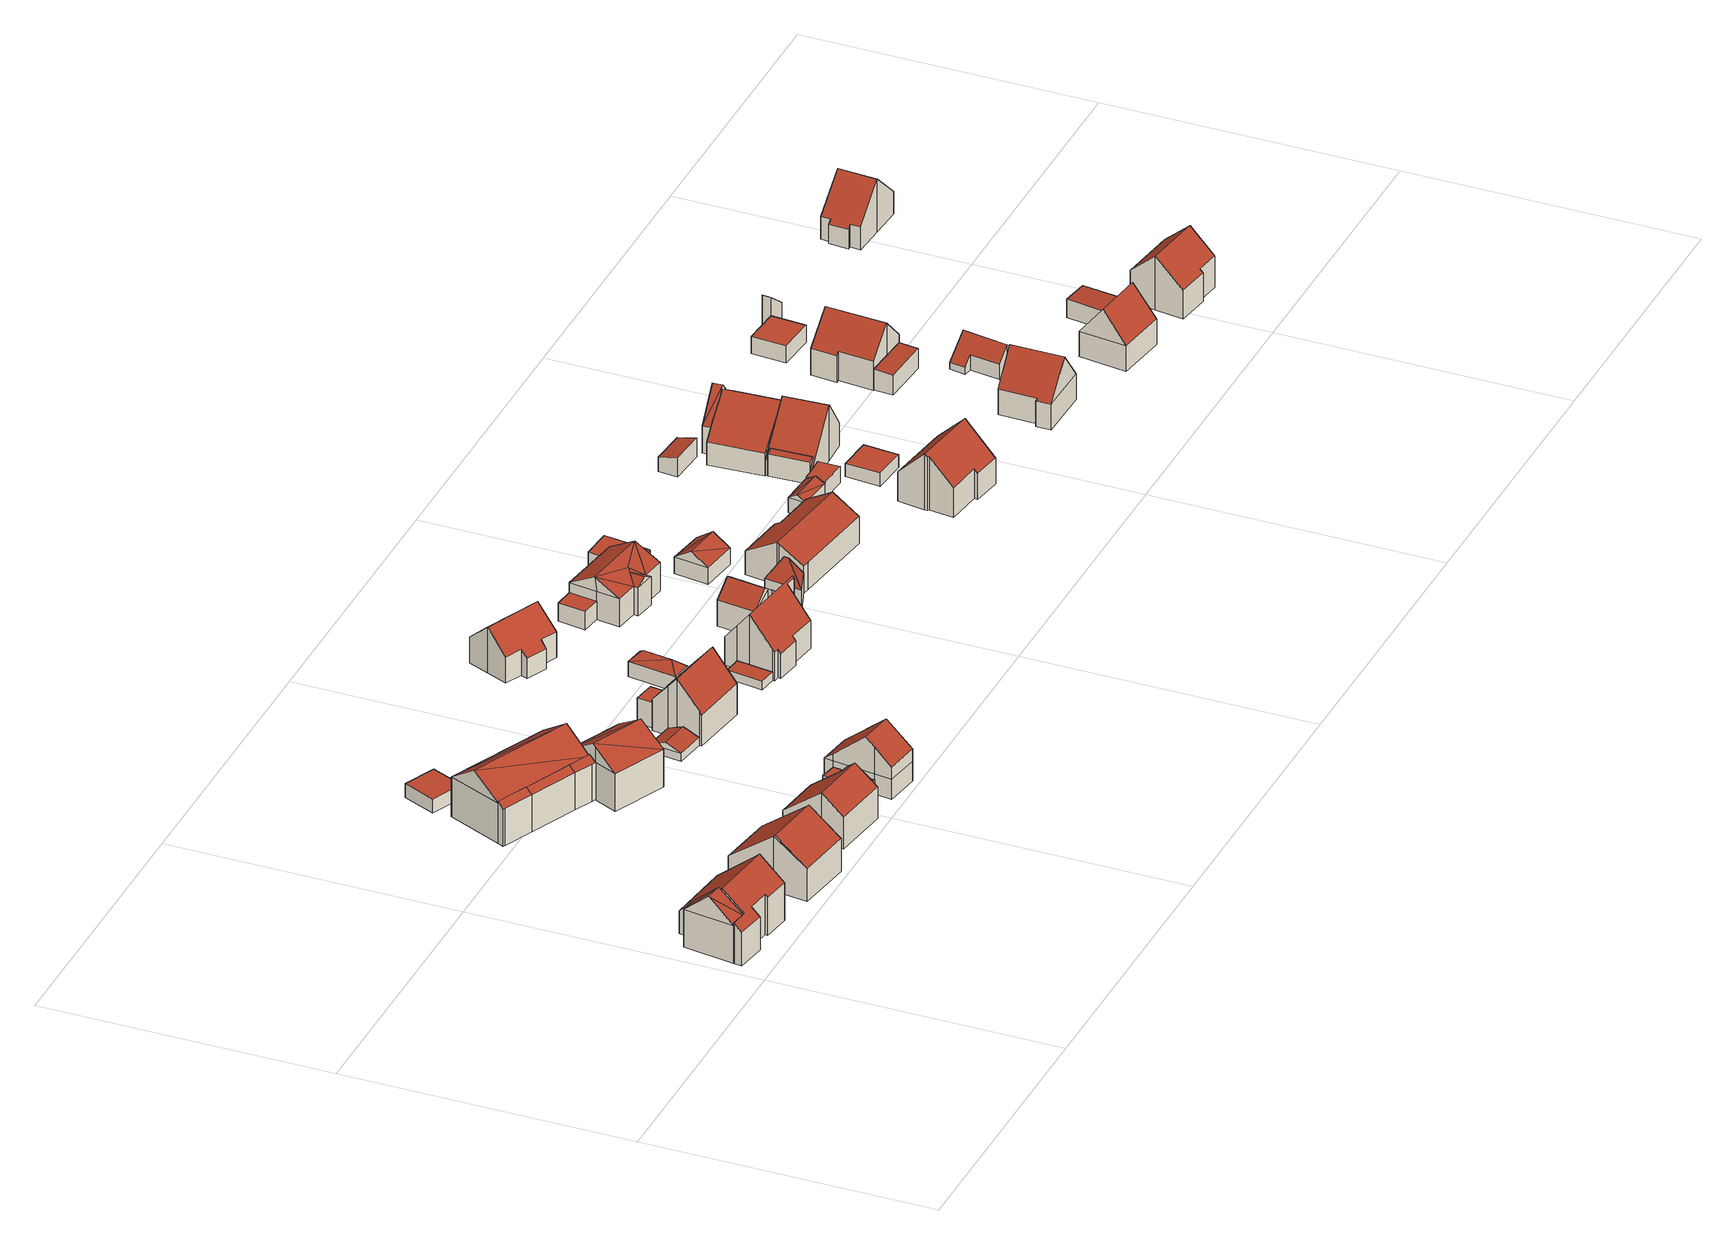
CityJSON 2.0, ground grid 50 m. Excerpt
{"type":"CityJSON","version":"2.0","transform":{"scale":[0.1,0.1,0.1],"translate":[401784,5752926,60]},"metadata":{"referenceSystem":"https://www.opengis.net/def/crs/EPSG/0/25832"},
"CityObjects":{
"building1":{"type":"Building","attributes":{"Gemeindeschluessel":"05515000","Geometrietyp2DReferenz":"3000","function":"31001_1000"},"address":[{"country":"Germany","locality":"Münster","thoroughfareNumber":"2","thoroughfareName":"Waldweg"}],"children":["building1-1","building1-2"]},
"building1-1":{"type":"BuildingPart","attributes":{"roofType":"3100","measuredHeight":10.63},"parents":["building1"],"geometry":[{"type":"Solid","lod":"2","boundaries":[[[[0,1,2,3,4]],[[4,3,5,6]],[[6,7,4]],[[8,0,4]],[[4,7,8]],[[9,10,11,8,7]],[[7,6,9]],[[2,12,13,5,3]],[[0,14,1]],[[12,15,9,13]],[[2,1,14,15,12]],[[13,9,6,5]],[[8,11,14,0]],[[10,9,15]],[[11,10,15,14]]]],"semantics":{"surfaces":[{"type":"WallSurface"},{"type":"RoofSurface"},{"type":"GroundSurface"},{"type":"ClosureSurface"}],"values":[[0,0,0,1,1,1,1,2,0,3,3,3,0,3,3]]}}]},
"building1-2":{"type":"BuildingPart","attributes":{"roofType":"3100","measuredHeight":10.62},"parents":["building1"],"geometry":[{"type":"Solid","lod":"2","boundaries":[[[[16,17,18,19]],[[20,21,17,16]],[[22,23,21,20]],[[24,25,23,22]],[[26,6,5,25,24]],[[27,28,2,1]],[[29,30,28,27]],[[31,32,30,29]],[[33,34,32,31]],[[35,36,34,33]],[[37,38,36,35]],[[19,18,38,37]],[[31,29,27,1,14,11,39,33]],[[40,26,24,22,20,16,19,37,35,33,39]],[[17,21,23,25,5,13,12,2,28,30,32,34,36,38,18]],[[6,26,40,9]],[[13,5,6,9]],[[9,40,39,10]],[[13,9,15,12]],[[9,10,15]],[[10,39,11]],[[15,14,1,2,12]],[[15,10,11,14]]]],"semantics":{"surfaces":[{"type":"WallSurface"},{"type":"RoofSurface"},{"type":"GroundSurface"},{"type":"ClosureSurface"}],"values":[[0,0,0,0,0,0,0,0,0,0,0,0,1,1,2,0,3,0,3,3,0,3,3]]}}]},
"building2":{"type":"Building","attributes":{"Gemeindeschluessel":"05515000","Geometrietyp2DReferenz":"3000","function":"31001_1000","roofType":"5000","measuredHeight":10.12},"address":[{"country":"Germany","locality":"Münster","thoroughfareNumber":"4","thoroughfareName":"Waldweg"}],"geometry":[{"type":"Solid","lod":"2","boundaries":[[[[41,42,43,44]],[[45,46,42,41]],[[47,48,46,45]],[[49,50,48,47]],[[51,52,50,49]],[[44,43,52,51]],[[47,45,41,53,54,49]],[[54,53,44,51]],[[49,54,51]],[[44,53,41]],[[42,46,48,50,52,43]]]],"semantics":{"surfaces":[{"type":"WallSurface"},{"type":"RoofSurface"},{"type":"GroundSurface"}],"values":[[0,0,0,0,0,0,1,1,0,0,2]]}}]},
"building3":{"type":"Building","attributes":{"Gemeindeschluessel":"05515000","Geometrietyp2DReferenz":"3000","function":"31001_1000"},"address":[{"country":"Germany","locality":"Münster","thoroughfareNumber":"59a","thoroughfareName":"Heroldstraße"}],"children":["building3-1","building3-2","building3-3","building3-4"]},
"building3-1":{"type":"BuildingPart","attributes":{"roofType":"2100","measuredHeight":7.62},"parents":["building3"],"geometry":[{"type":"Solid","lod":"2","boundaries":[[[[55,56,57,58]],[[59,60,56,55]],[[61,62,63,60,59]],[[61,59,55,58,64]],[[56,60,63,65,57]],[[62,61,64,66,67]],[[63,62,67,65]],[[66,64,58]],[[57,65,67,66,58]]]],"semantics":{"surfaces":[{"type":"WallSurface"},{"type":"RoofSurface"},{"type":"GroundSurface"},{"type":"ClosureSurface"}],"values":[[0,0,0,1,2,0,3,0,3]]}}]},
"building3-2":{"type":"BuildingPart","attributes":{"roofType":"2100","measuredHeight":7.63},"parents":["building3"],"geometry":[{"type":"Solid","lod":"2","boundaries":[[[[58,57,68,69]],[[69,70,66,58]],[[71,68,57,65]],[[67,66,70,72]],[[65,67,72,71]],[[68,71,72,70,69]],[[57,58,66,67,65]]]],"semantics":{"surfaces":[{"type":"WallSurface"},{"type":"RoofSurface"},{"type":"GroundSurface"},{"type":"ClosureSurface"}],"values":[[0,1,2,0,3,3,3]]}}]},
"building3-3":{"type":"BuildingPart","attributes":{"roofType":"3100","measuredHeight":10.89},"parents":["building3"],"geometry":[{"type":"Solid","lod":"2","boundaries":[[[[73,74,71,65,63,75]],[[76,73,75,77]],[[78,74,73,76]],[[77,75,63,62]],[[76,79,78]],[[62,80,77]],[[79,76,77]],[[77,80,79]],[[78,79,80]],[[80,62,67,72,78]],[[65,67,62,63]],[[71,72,67,65]],[[74,78,72,71]]]],"semantics":{"surfaces":[{"type":"GroundSurface"},{"type":"WallSurface"},{"type":"RoofSurface"},{"type":"ClosureSurface"}],"values":[[0,1,1,1,1,1,2,2,2,2,3,3,3]]}}]},
"building3-4":{"type":"BuildingPart","attributes":{"roofType":"2100","measuredHeight":7.62},"parents":["building3"],"geometry":[{"type":"Solid","lod":"2","boundaries":[[[[81,82,74,78,83]],[[84,85,82,81]],[[69,68,85,84]],[[84,81,83,70,69]],[[74,82,85,68,71]],[[72,70,83,78]],[[72,78,74,71]],[[68,69,70,72,71]]]],"semantics":{"surfaces":[{"type":"WallSurface"},{"type":"RoofSurface"},{"type":"GroundSurface"},{"type":"ClosureSurface"}],"values":[[0,0,0,1,2,0,3,3]]}}]},
"building4":{"type":"Building","attributes":{"Gemeindeschluessel":"05515000","Geometrietyp2DReferenz":"3000","function":"31001_1000","roofType":"3100","measuredHeight":8.79},"address":[{"country":"Germany","locality":"Münster","thoroughfareNumber":"6","thoroughfareName":"Waldweg"}],"geometry":[{"type":"Solid","lod":"2","boundaries":[[[[86,87,88,89]],[[90,91,87,86]],[[92,93,91,90]],[[94,95,93,92]],[[96,97,95,94]],[[98,99,97,96]],[[100,101,99,98]],[[102,103,101,100]],[[104,105,103,102]],[[89,88,105,104]],[[98,96,94,92,100]],[[90,86,89,104,102,100,92]],[[87,91,93,95,97,99,101,103,105,88]]]],"semantics":{"surfaces":[{"type":"WallSurface"},{"type":"RoofSurface"},{"type":"GroundSurface"}],"values":[[0,0,0,0,0,0,0,0,0,0,1,1,2]]}}]},
"building5":{"type":"Building","attributes":{"Gemeindeschluessel":"05515000","Geometrietyp2DReferenz":"3000","function":"31001_2460","roofType":"1000","measuredHeight":2.5},"geometry":[{"type":"Solid","lod":"2","boundaries":[[[[106,107,108,109]],[[110,111,107,106]],[[112,113,111,110]],[[109,108,113,112]],[[110,106,109,112]],[[107,111,113,108]]]],"semantics":{"surfaces":[{"type":"WallSurface"},{"type":"RoofSurface"},{"type":"GroundSurface"}],"values":[[0,0,0,0,1,2]]}}]},
"building6":{"type":"Building","attributes":{"Gemeindeschluessel":"05515000","Geometrietyp2DReferenz":"3000","function":"31001_1000","roofType":"3100","measuredHeight":9.98},"address":[{"country":"Germany","locality":"Münster","thoroughfareNumber":"1a","thoroughfareName":"Waldweg"}],"geometry":[{"type":"Solid","lod":"2","boundaries":[[[[114,115,116,117]],[[118,119,115,114]],[[120,121,119,118]],[[122,123,121,120]],[[81,124,123,122]],[[125,126,124,81]],[[117,116,126,125]],[[127,128,114,117,125]],[[125,129,127]],[[120,127,129]],[[129,130,122,120]],[[130,81,122]],[[130,129,125,81]],[[128,127,120,118]],[[128,118,114]],[[115,119,121,123,124,126,116]]]],"semantics":{"surfaces":[{"type":"WallSurface"},{"type":"RoofSurface"},{"type":"GroundSurface"}],"values":[[0,0,0,0,0,0,0,1,1,1,1,0,0,0,0,2]]}}]},
"building7":{"type":"Building","attributes":{"Gemeindeschluessel":"05515000","Geometrietyp2DReferenz":"3000","function":"31001_2460","roofType":"1000","measuredHeight":2.42},"geometry":[{"type":"Solid","lod":"2","boundaries":[[[[131,132,133,134]],[[135,136,132,131]],[[137,138,136,135]],[[134,133,138,137]],[[135,131,134,137]],[[132,136,138,133]]]],"semantics":{"surfaces":[{"type":"WallSurface"},{"type":"RoofSurface"},{"type":"GroundSurface"}],"values":[[0,0,0,0,1,2]]}}]},
"building8":{"type":"Building","attributes":{"Gemeindeschluessel":"05515000","Geometrietyp2DReferenz":"3000","function":"31001_1000","roofType":"5000","measuredHeight":9.79},"address":[{"country":"Germany","locality":"Münster","thoroughfareNumber":"6a","thoroughfareName":"Waldweg"}],"geometry":[{"type":"Solid","lod":"2","boundaries":[[[[139,140,141,142]],[[143,144,140,139]],[[145,146,144,143]],[[147,148,146,145]],[[149,150,148,147]],[[142,141,150,149]],[[142,151,152,153,139]],[[152,154,155,156,153]],[[153,156,143,139]],[[156,155,145,143]],[[155,154,147,145]],[[154,152,151,149,147]],[[151,142,149]],[[140,144,146,148,150,141]]]],"semantics":{"surfaces":[{"type":"WallSurface"},{"type":"RoofSurface"},{"type":"GroundSurface"}],"values":[[0,0,0,0,0,0,1,1,0,0,0,0,0,2]]}}]},
"building9":{"type":"Building","attributes":{"Gemeindeschluessel":"05515000","Geometrietyp2DReferenz":"3000","function":"31001_2460","roofType":"1000","measuredHeight":3.58},"geometry":[{"type":"Solid","lod":"2","boundaries":[[[[157,158,159,160]],[[161,162,158,157]],[[163,164,162,161]],[[165,166,164,163]],[[167,168,166,165]],[[160,159,168,167]],[[165,163,161,157,160,167]],[[158,162,164,166,168,159]]]],"semantics":{"surfaces":[{"type":"WallSurface"},{"type":"RoofSurface"},{"type":"GroundSurface"}],"values":[[0,0,0,0,0,0,1,2]]}}]},
"building10":{"type":"Building","attributes":{"Gemeindeschluessel":"05515000","Geometrietyp2DReferenz":"3000","function":"31001_2460","roofType":"3100","measuredHeight":2.48},"geometry":[{"type":"Solid","lod":"2","boundaries":[[[[169,170,171,172]],[[173,174,170,169]],[[175,176,174,173]],[[172,171,176,175]],[[169,177,173]],[[175,178,172]],[[172,178,177,169]],[[173,177,178,175]],[[170,174,176,171]]]],"semantics":{"surfaces":[{"type":"WallSurface"},{"type":"RoofSurface"},{"type":"GroundSurface"}],"values":[[0,0,0,0,0,0,1,1,2]]}}]},
"building11":{"type":"Building","attributes":{"Gemeindeschluessel":"05515000","Geometrietyp2DReferenz":"3000","function":"31001_1000"},"address":[{"country":"Germany","locality":"Münster","thoroughfareNumber":"1","thoroughfareName":"Waldweg"}],"children":["building11-1","building11-2"]},
"building11-1":{"type":"BuildingPart","attributes":{"roofType":"1000","measuredHeight":4.51},"parents":["building11"],"geometry":[{"type":"Solid","lod":"2","boundaries":[[[[179,180,181,182]],[[183,184,180,179]],[[185,186,184,183]],[[187,188,186,185]],[[185,183,179,182,187]],[[180,184,186,188,181]],[[188,187,182,181]]]],"semantics":{"surfaces":[{"type":"WallSurface"},{"type":"RoofSurface"},{"type":"GroundSurface"},{"type":"ClosureSurface"}],"values":[[0,0,0,0,1,2,3]]}}]},
"building11-2":{"type":"BuildingPart","attributes":{"roofType":"3100","measuredHeight":10.8},"parents":["building11"],"geometry":[{"type":"Solid","lod":"2","boundaries":[[[[189,190,171,191]],[[192,176,190,189]],[[193,194,176,192]],[[195,182,181,194,193]],[[196,186,188,187,197]],[[198,199,186,196]],[[200,201,199,198]],[[202,203,201,200]],[[204,205,203,202]],[[191,171,205,204]],[[198,196,197,195,193,192,189,200]],[[191,204,202,200,189]],[[190,176,194,181,188,186,199,201,203,205,171]],[[187,182,195,197]],[[188,181,182,187]]]],"semantics":{"surfaces":[{"type":"WallSurface"},{"type":"RoofSurface"},{"type":"GroundSurface"},{"type":"ClosureSurface"}],"values":[[0,0,0,0,0,0,0,0,0,0,1,1,2,0,3]]}}]},
"building12":{"type":"Building","attributes":{"Gemeindeschluessel":"05515000","Geometrietyp2DReferenz":"3000","function":"31001_2460","roofType":"3200","measuredHeight":4.31},"geometry":[{"type":"Solid","lod":"2","boundaries":[[[[206,207,208,209]],[[210,211,207,206]],[[212,213,211,210]],[[209,208,213,212]],[[206,214,210]],[[212,215,209]],[[215,214,206]],[[206,209,215]],[[212,210,214]],[[214,215,212]],[[207,211,213,208]]]],"semantics":{"surfaces":[{"type":"WallSurface"},{"type":"RoofSurface"},{"type":"GroundSurface"}],"values":[[0,0,0,0,1,1,1,1,1,1,2]]}}]},
"building13":{"type":"Building","attributes":{"Gemeindeschluessel":"05515000","Geometrietyp2DReferenz":"3000","function":"31001_2460","roofType":"1000","measuredHeight":1.48},"geometry":[{"type":"Solid","lod":"2","boundaries":[[[[216,217,218,219]],[[220,221,217,216]],[[222,223,221,220]],[[219,218,223,222]],[[220,216,219,222]],[[217,221,223,218]]]],"semantics":{"surfaces":[{"type":"WallSurface"},{"type":"RoofSurface"},{"type":"GroundSurface"}],"values":[[0,0,0,0,1,2]]}}]},
"building14":{"type":"Building","attributes":{"Gemeindeschluessel":"05515000","Geometrietyp2DReferenz":"3000","function":"31001_1000","roofType":"3100","measuredHeight":8.31},"address":[{"country":"Germany","locality":"Münster","thoroughfareNumber":"1b","thoroughfareName":"Waldweg"}],"geometry":[{"type":"Solid","lod":"2","boundaries":[[[[224,225,226,227]],[[228,229,225,224]],[[230,231,229,228]],[[232,233,231,230]],[[234,235,233,232]],[[236,237,235,234]],[[238,239,237,236]],[[240,241,239,238]],[[242,243,241,240]],[[227,226,243,242]],[[236,234,232,238]],[[230,228,224,227,242,240,238,232]],[[225,229,231,233,235,237,239,241,243,226]]]],"semantics":{"surfaces":[{"type":"WallSurface"},{"type":"RoofSurface"},{"type":"GroundSurface"}],"values":[[0,0,0,0,0,0,0,0,0,0,1,1,2]]}}]},
"building15":{"type":"Building","attributes":{"Gemeindeschluessel":"05515000","Geometrietyp2DReferenz":"3000","function":"31001_1000"},"address":[{"country":"Germany","locality":"Münster","thoroughfareNumber":"3","thoroughfareName":"Waldweg"}],"children":["building15-1","building15-2","building15-3"]},
"building15-1":{"type":"BuildingPart","attributes":{"roofType":"3100","measuredHeight":10.62},"parents":["building15"],"geometry":[{"type":"Solid","lod":"2","boundaries":[[[[244,245,246,247]],[[248,249,245,244]],[[250,251,249,248]],[[252,253,251,250]],[[254,255,253,252]],[[256,218,255,254]],[[257,258,218,256]],[[259,223,258,257]],[[260,261,223,259]],[[262,263,264,261,260]],[[265,266,267,268]],[[269,270,266,265]],[[271,272,270,269]],[[247,246,272,271]],[[268,273,274,262,260,259,257,265]],[[256,254,252,250,248,244,247,271,269,265,257]],[[245,249,251,253,255,218,258,223,261,264,275,267,266,270,272,246]],[[263,262,274]],[[264,263,274,273,275]],[[275,273,268,267]]]],"semantics":{"surfaces":[{"type":"WallSurface"},{"type":"RoofSurface"},{"type":"GroundSurface"},{"type":"ClosureSurface"}],"values":[[0,0,0,0,0,0,0,0,0,0,0,0,0,0,1,1,2,0,3,3]]}}]},
"building15-2":{"type":"BuildingPart","attributes":{"roofType":"2100","measuredHeight":6.88},"parents":["building15"],"geometry":[{"type":"Solid","lod":"2","boundaries":[[[[276,268,267,277,278]],[[279,280,281,282]],[[278,277,280,279]],[[282,283,276,278,279]],[[267,275,281,280,277]],[[273,268,276,283]],[[273,275,267,268]],[[281,275,273,283,282]]]],"semantics":{"surfaces":[{"type":"WallSurface"},{"type":"RoofSurface"},{"type":"GroundSurface"},{"type":"ClosureSurface"}],"values":[[0,0,0,1,2,0,3,3]]}}]},
"building15-3":{"type":"BuildingPart","attributes":{"roofType":"3100","measuredHeight":7.31},"parents":["building15"],"geometry":[{"type":"Solid","lod":"2","boundaries":[[[[284,285,264,263]],[[282,281,285,284]],[[284,286,282]],[[274,283,287,263]],[[263,287,286,284]],[[282,286,287,283]],[[285,281,275,264]],[[281,282,283,273,275]],[[273,283,274]],[[264,275,273,274,263]]]],"semantics":{"surfaces":[{"type":"WallSurface"},{"type":"RoofSurface"},{"type":"GroundSurface"},{"type":"ClosureSurface"}],"values":[[0,0,0,0,1,1,2,3,0,3]]}}]},
"building16":{"type":"Building","attributes":{"Gemeindeschluessel":"05515000","Geometrietyp2DReferenz":"3000","function":"31001_1000"},"address":[{"country":"Germany","locality":"Münster","thoroughfareNumber":"3a","thoroughfareName":"Waldweg"}],"children":["building16-1","building16-2"]},
"building16-1":{"type":"BuildingPart","attributes":{"roofType":"1000","measuredHeight":3.3},"parents":["building16"],"geometry":[{"type":"Solid","lod":"2","boundaries":[[[[288,289,290,291]],[[292,293,289,288]],[[291,290,294,295]],[[292,288,291,295]],[[289,293,294,290]],[[293,292,295,294]]]],"semantics":{"surfaces":[{"type":"WallSurface"},{"type":"RoofSurface"},{"type":"GroundSurface"},{"type":"ClosureSurface"}],"values":[[0,0,0,1,2,3]]}}]},
"building16-2":{"type":"BuildingPart","attributes":{"roofType":"5000","measuredHeight":7.53},"parents":["building16"],"geometry":[{"type":"Solid","lod":"2","boundaries":[[[[296,297,298,299]],[[300,301,297,296]],[[302,303,301,300]],[[304,295,294,303,302]],[[305,306,293,292,307]],[[308,309,306,305]],[[310,311,309,308]],[[312,313,311,310]],[[314,315,313,312]],[[299,298,315,314]],[[314,312,316]],[[317,314,316]],[[317,316,318]],[[300,317,318]],[[318,302,300]],[[317,319,314]],[[308,305,316]],[[310,308,316]],[[316,312,310]],[[316,305,307,318]],[[318,307,304]],[[304,302,318]],[[319,317,300,296,320]],[[296,299,320]],[[320,299,314,319]],[[297,301,303,294,293,306,309,311,313,315,298]],[[295,304,307,292]],[[293,294,295,292]]]],"semantics":{"surfaces":[{"type":"WallSurface"},{"type":"RoofSurface"},{"type":"GroundSurface"},{"type":"ClosureSurface"}],"values":[[0,0,0,0,0,0,0,0,0,0,1,1,1,1,1,1,0,0,0,1,0,0,1,0,1,2,0,3]]}}]},
"building17":{"type":"Building","attributes":{"Gemeindeschluessel":"05515000","Geometrietyp2DReferenz":"3000","function":"31001_2460","roofType":"5000","measuredHeight":6.84},"geometry":[{"type":"Solid","lod":"2","boundaries":[[[[321,322,323,324]],[[325,326,322,321]],[[327,328,326,325]],[[324,323,328,327]],[[329,327,325,330]],[[325,321,330]],[[330,321,324,329]],[[324,327,329]],[[322,326,328,323]]]],"semantics":{"surfaces":[{"type":"WallSurface"},{"type":"RoofSurface"},{"type":"GroundSurface"}],"values":[[0,0,0,0,1,1,1,1,2]]}}]},
"building18":{"type":"Building","attributes":{"Gemeindeschluessel":"05515000","Geometrietyp2DReferenz":"3000","function":"51009_1610","roofType":"1000","measuredHeight":3.01},"geometry":[{"type":"Solid","lod":"2","boundaries":[[[[331,332,333,334]],[[335,336,332,331]],[[337,338,336,335]],[[334,333,338,337]],[[335,331,334,337]],[[332,336,338,333]]]],"semantics":{"surfaces":[{"type":"WallSurface"},{"type":"RoofSurface"},{"type":"GroundSurface"}],"values":[[0,0,0,0,1,2]]}}]},
"building19":{"type":"Building","attributes":{"Gemeindeschluessel":"05515000","Geometrietyp2DReferenz":"3000","function":"31001_2460","roofType":"1000","measuredHeight":3.01},"geometry":[{"type":"Solid","lod":"2","boundaries":[[[[339,340,333,334]],[[341,342,340,339]],[[343,344,342,341]],[[331,332,344,343]],[[334,333,332,331]],[[343,341,339,334,331]],[[340,342,344,332,333]]]],"semantics":{"surfaces":[{"type":"WallSurface"},{"type":"RoofSurface"},{"type":"GroundSurface"}],"values":[[0,0,0,0,0,1,2]]}}]},
"building20":{"type":"Building","attributes":{"Gemeindeschluessel":"05515000","Geometrietyp2DReferenz":"3000","function":"31001_2460","roofType":"3100","measuredHeight":5.04},"geometry":[{"type":"Solid","lod":"2","boundaries":[[[[345,346,347,348]],[[349,350,346,345]],[[351,352,350,349]],[[348,347,352,351]],[[345,353,349]],[[351,354,348]],[[353,345,348]],[[348,354,353]],[[349,353,354]],[[354,351,349]],[[346,350,352,347]]]],"semantics":{"surfaces":[{"type":"WallSurface"},{"type":"RoofSurface"},{"type":"GroundSurface"}],"values":[[0,0,0,0,0,0,1,1,1,1,2]]}}]},
"building21":{"type":"Building","attributes":{"Gemeindeschluessel":"05515000","Geometrietyp2DReferenz":"3000","function":"31001_1000","roofType":"3100","measuredHeight":7.74},"address":[{"country":"Germany","locality":"Münster","thoroughfareNumber":"5","thoroughfareName":"Waldweg"}],"geometry":[{"type":"Solid","lod":"2","boundaries":[[[[355,356,357,358]],[[359,360,356,355]],[[361,362,360,359]],[[363,364,362,361]],[[365,366,364,363]],[[367,368,366,365]],[[369,370,368,367]],[[371,372,370,369]],[[373,374,372,371]],[[358,357,374,373]],[[367,365,363,361,359,369]],[[355,358,373,371,369,359]],[[356,360,362,364,366,368,370,372,374,357]]]],"semantics":{"surfaces":[{"type":"WallSurface"},{"type":"RoofSurface"},{"type":"GroundSurface"}],"values":[[0,0,0,0,0,0,0,0,0,0,1,1,2]]}}]},
"building22":{"type":"Building","attributes":{"Gemeindeschluessel":"05515000","Geometrietyp2DReferenz":"3000","function":"31001_2460","roofType":"3100","measuredHeight":3.62},"geometry":[{"type":"Solid","lod":"2","boundaries":[[[[375,376,377,378]],[[379,380,376,375]],[[381,382,380,379]],[[378,377,382,381]],[[375,383,379]],[[381,384,378]],[[383,375,378]],[[378,384,383]],[[379,383,384]],[[384,381,379]],[[376,380,382,377]]]],"semantics":{"surfaces":[{"type":"WallSurface"},{"type":"RoofSurface"},{"type":"GroundSurface"}],"values":[[0,0,0,0,0,0,1,1,1,1,2]]}}]},
"building23":{"type":"Building","attributes":{"Gemeindeschluessel":"05515000","Geometrietyp2DReferenz":"3000","function":"51009_1611","roofType":"9999","measuredHeight":3},"geometry":[{"type":"Solid","lod":"2","boundaries":[[[[385,386,387,388,389]],[[387,376,380,388]],[[386,390,376,387]],[[385,391,390,386]],[[389,392,391,385]],[[388,380,392,389]],[[376,390,391,392,380]]]],"semantics":{"surfaces":[{"type":"RoofSurface"},{"type":"WallSurface"},{"type":"GroundSurface"}],"values":[[0,1,1,1,1,1,2]]}}]},
"building24":{"type":"Building","attributes":{"Gemeindeschluessel":"05515000","Geometrietyp2DReferenz":"3000","function":"31001_1000","roofType":"3100","measuredHeight":10.14},"address":[{"country":"Germany","locality":"Münster","thoroughfareNumber":"7","thoroughfareName":"Waldweg"}],"geometry":[{"type":"Solid","lod":"2","boundaries":[[[[393,394,395,396]],[[397,398,394,393]],[[399,400,398,397]],[[401,402,400,399]],[[403,404,402,401]],[[405,406,404,403]],[[407,408,406,405]],[[409,410,408,407]],[[411,412,410,409]],[[396,395,412,411]],[[405,403,401,407]],[[399,397,393,396,411,409,407,401]],[[394,398,400,402,404,406,408,410,412,395]]]],"semantics":{"surfaces":[{"type":"WallSurface"},{"type":"RoofSurface"},{"type":"GroundSurface"}],"values":[[0,0,0,0,0,0,0,0,0,0,1,1,2]]}}]},
"building25":{"type":"Building","attributes":{"Gemeindeschluessel":"05515000","Geometrietyp2DReferenz":"3000","function":"51009_1610","roofType":"2100","measuredHeight":4.3},"geometry":[{"type":"Solid","lod":"2","boundaries":[[[[413,414,415,416]],[[417,418,414,413]],[[419,420,418,417]],[[416,415,420,419]],[[417,413,416,419]],[[414,418,420,415]]]],"semantics":{"surfaces":[{"type":"WallSurface"},{"type":"RoofSurface"},{"type":"GroundSurface"}],"values":[[0,0,0,0,1,2]]}}]},
"building26":{"type":"Building","attributes":{"Gemeindeschluessel":"05515000","Geometrietyp2DReferenz":"3000","function":"31001_2460","roofType":"2100","measuredHeight":3.33},"geometry":[{"type":"Solid","lod":"2","boundaries":[[[[421,422,423,424]],[[425,426,422,421]],[[427,428,426,425]],[[424,423,428,427]],[[425,421,424,427]],[[422,426,428,423]]]],"semantics":{"surfaces":[{"type":"WallSurface"},{"type":"RoofSurface"},{"type":"GroundSurface"}],"values":[[0,0,0,0,1,2]]}}]},
"building27":{"type":"Building","attributes":{"Gemeindeschluessel":"05515000","Geometrietyp2DReferenz":"3000","function":"31001_2460","roofType":"1000","measuredHeight":2.4},"geometry":[{"type":"Solid","lod":"2","boundaries":[[[[429,430,431,432]],[[433,434,430,429]],[[435,436,434,433]],[[432,431,436,435]],[[433,429,432,435]],[[430,434,436,431]]]],"semantics":{"surfaces":[{"type":"WallSurface"},{"type":"RoofSurface"},{"type":"GroundSurface"}],"values":[[0,0,0,0,1,2]]}}]},
"building28":{"type":"Building","attributes":{"Gemeindeschluessel":"05515000","Geometrietyp2DReferenz":"3000","function":"31001_1000","roofType":"3100","measuredHeight":10.06},"address":[{"country":"Germany","locality":"Münster","thoroughfareNumber":"1a","thoroughfareName":"Heitbusch"}],"geometry":[{"type":"Solid","lod":"2","boundaries":[[[[437,438,439,440]],[[441,442,438,437]],[[443,444,442,441]],[[445,446,444,443]],[[447,448,446,445]],[[449,450,448,447]],[[451,452,450,449]],[[386,453,452,451]],[[454,455,453,386]],[[440,439,455,454]],[[449,447,445,451]],[[443,441,437,440,454,386,451,445]],[[438,442,444,446,448,450,452,453,455,439]]]],"semantics":{"surfaces":[{"type":"WallSurface"},{"type":"RoofSurface"},{"type":"GroundSurface"}],"values":[[0,0,0,0,0,0,0,0,0,0,1,1,2]]}}]},
"building29":{"type":"Building","attributes":{"Gemeindeschluessel":"05515000","Geometrietyp2DReferenz":"3000","function":"31001_1000"},"address":[{"country":"Germany","locality":"Münster","thoroughfareNumber":"1","thoroughfareName":"Heitbusch"}],"children":["building29-1","building29-2"]},
"building29-1":{"type":"BuildingPart","attributes":{"roofType":"3100","measuredHeight":9.51},"parents":["building29"],"geometry":[{"type":"Solid","lod":"2","boundaries":[[[[456,457,458,459]],[[460,461,462,463]],[[464,465,461,460]],[[459,458,465,464]],[[466,467,468,469,459,464]],[[470,467,466,471,472]],[[471,466,464,460]],[[473,472,471,460,463]],[[469,474,456,459]],[[457,462,461,465,458]],[[457,456,463,462]],[[469,468,474]],[[470,472,473]],[[474,473,463,456]],[[468,467,470,473,474]]]],"semantics":{"surfaces":[{"type":"WallSurface"},{"type":"RoofSurface"},{"type":"GroundSurface"},{"type":"ClosureSurface"}],"values":[[0,0,0,0,1,1,0,0,0,2,3,0,0,3,3]]}}]},
"building29-2":{"type":"BuildingPart","attributes":{"roofType":"3100","measuredHeight":10.18},"parents":["building29"],"geometry":[{"type":"Solid","lod":"2","boundaries":[[[[475,476,457,456,474]],[[477,478,476,475]],[[473,463,462,478,477]],[[475,479,477]],[[480,479,475]],[[475,474,468,480]],[[473,477,479]],[[479,480,470,473]],[[476,478,462,457]],[[457,462,463,456]],[[463,473,474,456]],[[468,467,470,480]],[[468,474,473,470,467]]]],"semantics":{"surfaces":[{"type":"WallSurface"},{"type":"RoofSurface"},{"type":"GroundSurface"},{"type":"ClosureSurface"}],"values":[[0,0,0,0,1,1,1,1,2,3,3,0,3]]}}]},
"building30":{"type":"Building","attributes":{"Gemeindeschluessel":"05515000","Geometrietyp2DReferenz":"3000","function":"31001_1000","roofType":"5000","measuredHeight":10.24},"address":[{"country":"Germany","locality":"Münster","thoroughfareNumber":"9","thoroughfareName":"Waldweg"}],"geometry":[{"type":"Solid","lod":"2","boundaries":[[[[481,482,483,484]],[[485,486,482,481]],[[487,488,486,485]],[[489,490,488,487]],[[491,492,490,489]],[[484,483,492,491]],[[493,487,485,481,484,494]],[[489,493,494,491]],[[491,494,484]],[[487,493,489]],[[482,486,488,490,492,483]]]],"semantics":{"surfaces":[{"type":"WallSurface"},{"type":"RoofSurface"},{"type":"GroundSurface"}],"values":[[0,0,0,0,0,0,1,1,0,0,2]]}}]},
"building31":{"type":"Building","attributes":{"Gemeindeschluessel":"05515000","Geometrietyp2DReferenz":"3000","function":"31001_2460","roofType":"2100","measuredHeight":3.79},"geometry":[{"type":"Solid","lod":"2","boundaries":[[[[495,496,497,498]],[[499,500,496,495]],[[501,502,500,499]],[[498,497,502,501]],[[499,495,498,501]],[[496,500,502,497]]]],"semantics":{"surfaces":[{"type":"WallSurface"},{"type":"RoofSurface"},{"type":"GroundSurface"}],"values":[[0,0,0,0,1,2]]}}]},
"building32":{"type":"Building","attributes":{"Gemeindeschluessel":"05515000","Geometrietyp2DReferenz":"3000","function":"31001_1000","roofType":"3100","measuredHeight":9.78},"address":[{"country":"Germany","locality":"Münster","thoroughfareNumber":"2","thoroughfareName":"Heitbusch"}],"geometry":[{"type":"Solid","lod":"2","boundaries":[[[[503,504,505,506]],[[507,508,504,503]],[[509,510,508,507]],[[511,512,510,509]],[[513,514,512,511]],[[515,516,514,513]],[[517,518,516,515]],[[506,505,518,517]],[[511,509,507,503,506,513]],[[517,515,513,506]],[[504,508,510,512,514,516,518,505]]]],"semantics":{"surfaces":[{"type":"WallSurface"},{"type":"RoofSurface"},{"type":"GroundSurface"}],"values":[[0,0,0,0,0,0,0,0,1,1,2]]}}]},
"building33":{"type":"Building","attributes":{"Gemeindeschluessel":"05515000","Geometrietyp2DReferenz":"3000","function":"31001_2460","roofType":"3100","measuredHeight":5.01},"geometry":[{"type":"Solid","lod":"2","boundaries":[[[[519,520,521,522]],[[523,524,520,519]],[[525,526,524,523]],[[527,528,526,525]],[[529,530,528,527]],[[531,532,530,529]],[[533,534,532,531]],[[522,521,534,533]],[[527,525,523,529]],[[519,522,533,531,529,523]],[[520,524,526,528,530,532,534,521]]]],"semantics":{"surfaces":[{"type":"WallSurface"},{"type":"RoofSurface"},{"type":"GroundSurface"}],"values":[[0,0,0,0,0,0,0,0,1,1,2]]}}]},
"building34":{"type":"Building","attributes":{"Gemeindeschluessel":"05515000","Geometrietyp2DReferenz":"3000","function":"31001_2460","roofType":"1000","measuredHeight":3.1},"geometry":[{"type":"Solid","lod":"2","boundaries":[[[[535,536,537,538]],[[539,540,536,535]],[[541,542,540,539]],[[538,537,542,541]],[[539,535,538,541]],[[536,540,542,537]]]],"semantics":{"surfaces":[{"type":"WallSurface"},{"type":"RoofSurface"},{"type":"GroundSurface"}],"values":[[0,0,0,0,1,2]]}}]},
"building35":{"type":"Building","attributes":{"Gemeindeschluessel":"05515000","Geometrietyp2DReferenz":"3000","function":"31001_1000","roofType":"3100","measuredHeight":9.86},"address":[{"country":"Germany","locality":"Münster","thoroughfareNumber":"11","thoroughfareName":"Waldweg"}],"geometry":[{"type":"Solid","lod":"2","boundaries":[[[[543,544,545,546]],[[547,548,544,543]],[[549,550,548,547]],[[546,545,550,549]],[[543,551,547]],[[549,552,546]],[[546,552,551,543]],[[547,551,552,549]],[[544,548,550,545]]]],"semantics":{"surfaces":[{"type":"WallSurface"},{"type":"RoofSurface"},{"type":"GroundSurface"}],"values":[[0,0,0,0,0,0,1,1,2]]}}]},
"building36":{"type":"Building","attributes":{"Gemeindeschluessel":"05515000","Geometrietyp2DReferenz":"3000","function":"51009_1610","roofType":"2100","measuredHeight":6.1},"geometry":[{"type":"Solid","lod":"2","boundaries":[[[[553,554,555,556]],[[557,558,554,553]],[[559,560,558,557]],[[556,555,560,559]],[[557,553,556,559]],[[554,558,560,555]]]],"semantics":{"surfaces":[{"type":"WallSurface"},{"type":"RoofSurface"},{"type":"GroundSurface"}],"values":[[0,0,0,0,1,2]]}}]},
"building37":{"type":"Building","attributes":{"Gemeindeschluessel":"05515000","Geometrietyp2DReferenz":"3000","function":"51009_1611","roofType":"2100","measuredHeight":3.25},"geometry":[{"type":"Solid","lod":"2","boundaries":[[[[561,562,563,564]],[[565,566,562,561]],[[567,568,566,565]],[[564,563,568,567]],[[565,561,564,567]],[[562,566,568,563]]]],"semantics":{"surfaces":[{"type":"WallSurface"},{"type":"RoofSurface"},{"type":"GroundSurface"}],"values":[[0,0,0,0,1,2]]}}]},
"building38":{"type":"Building","attributes":{"Gemeindeschluessel":"05515000","Geometrietyp2DReferenz":"3000","function":"31001_1000","roofType":"3100","measuredHeight":9.65},"address":[{"country":"Germany","locality":"Münster","thoroughfareNumber":"13","thoroughfareName":"Waldweg"}],"geometry":[{"type":"Solid","lod":"2","boundaries":[[[[569,570,571,572]],[[573,574,570,569]],[[575,576,574,573]],[[577,578,576,575]],[[579,580,578,577]],[[581,582,580,579]],[[583,584,582,581]],[[572,571,584,583]],[[577,575,573,579]],[[569,572,583,581,579,573]],[[570,574,576,578,580,582,584,571]]]],"semantics":{"surfaces":[{"type":"WallSurface"},{"type":"RoofSurface"},{"type":"GroundSurface"}],"values":[[0,0,0,0,0,0,0,0,1,1,2]]}}]},
"building39":{"type":"Building","attributes":{"Gemeindeschluessel":"05515000","Geometrietyp2DReferenz":"3000","function":"31001_1000","roofType":"3100","measuredHeight":9.56},"address":[{"country":"Germany","locality":"Münster","thoroughfareNumber":"4b","thoroughfareName":"Heitbusch"}],"geometry":[{"type":"Solid","lod":"2","boundaries":[[[[585,586,587,588]],[[589,590,586,585]],[[591,592,590,589]],[[593,594,592,591]],[[595,596,594,593]],[[597,598,596,595]],[[599,600,598,597]],[[601,602,600,599]],[[603,604,602,601]],[[588,587,604,603]],[[597,595,593,599]],[[591,589,585,588,603,601,599,593]],[[586,590,592,594,596,598,600,602,604,587]]]],"semantics":{"surfaces":[{"type":"WallSurface"},{"type":"RoofSurface"},{"type":"GroundSurface"}],"values":[[0,0,0,0,0,0,0,0,0,0,1,1,2]]}}]}
},
"vertices":[
[51,139,87],[51,139,82],[51,139,19],[21,143,19],[21,143,87],[8,54,19],[8,54,87],[15,99,125],[45,95,125],[40,50,87],[44,89,120],[45,92,123],[44,89,19],[40,50,19],[50,133,87],[44,89,87],
[102,42,92],[102,42,19],[101,37,19],[101,37,88],[61,47,92],[61,47,19],[59,32,79],[59,32,19],[6,40,80],[6,40,19],[8,54,92],[54,164,60],[54,164,19],[168,149,61],[168,149,19],[159,84,116],[159,84,19],[157,74,125],[157,74,19],[151,30,87],[151,30,19],[150,30,87],[150,30,19],[44,89,125],[40,50,92],
[217,76,121],[217,76,22],[209,17,22],[209,17,81],[228,156,59],[228,156,22],[328,142,59],[328,142,22],[317,63,121],[317,63,22],[309,3,81],[309,3,22],[217,74,123],[317,60,123],
[179,506,88],[179,506,21],[230,483,21],[230,483,88],[175,507,88],[175,507,21],[180,518,97],[180,518,93],[180,518,21],[235,494,97],[235,494,21],[235,494,96],[235,494,93],
[313,447,21],[313,447,88],[318,458,97],[318,458,21],[318,458,93],
[400,535,21],[358,441,21],[222,613,21],[400,535,93],[222,613,93],[358,441,93],[379,488,129],[201,566,129],
[353,429,88],[353,429,21],[358,441,97],[346,432,88],[346,432,21],
[477,65,97],[477,65,20],[465,67,20],[465,67,97],[479,65,97],[479,65,20],[477,51,108],[477,51,20],[474,28,91],[474,28,20],[472,11,77],[472,11,20],[372,25,77],[372,25,20],[378,64,108],[378,64,20],[387,133,54],[387,133,20],[472,122,53],[472,122,20],
[277,620,45],[277,620,20],[302,676,20],[302,676,45],[222,644,45],[222,644,20],[247,700,45],[247,700,20],
[468,439,88],[468,439,20],[456,444,20],[456,444,88],[452,402,88],[452,402,20],[428,348,88],[428,348,20],[335,389,88],[335,389,20],[353,429,20],[375,480,88],[375,480,20],[448,394,120],[452,402,114],[355,434,120],[353,429,116],
[507,47,44],[507,47,20],[536,43,20],[536,43,44],[517,121,44],[517,121,20],[546,116,44],[546,116,20],
[608,123,55],[608,123,19],[548,132,19],[548,132,55],[592,4,55],[592,4,19],[532,13,55],[532,13,19],[536,43,55],[536,43,19],[546,116,55],[546,116,19],[546,116,68],[538,59,117],[598,50,117],[536,43,104],[532,13,77],[592,4,77],
[468,439,52],[468,439,16],[452,402,16],[452,402,52],[456,444,52],[456,444,16],[470,476,52],[470,476,16],[505,461,52],[505,461,16],[494,384,52],[494,384,16],
[521,358,23],[521,358,9],[574,350,9],[574,350,23],[528,413,23],[528,413,9],[581,405,23],[581,405,9],[525,385,34],[577,378,34],
[595,462,55],[595,462,9],[591,432,9],[591,432,55],[633,456,55],[633,456,9],[629,427,55],[629,427,9],[629,426,55],[629,426,9],
[579,389,117],[579,389,9],[574,350,71],[581,405,98],[585,433,65],[585,433,9],[591,432,65],[629,427,65],[629,426,65],[689,418,65],[689,418,9],[683,374,117],[683,374,9],[677,331,65],[677,331,9],[573,346,65],[573,346,9],
[711,526,37],[711,526,10],[699,442,10],[699,442,37],[746,521,37],[746,521,10],[734,437,37],[734,437,10],[726,507,53],[719,457,53],
[757,323,24],[757,323,9],[788,319,9],[788,319,24],[766,385,24],[766,385,9],[797,381,24],[797,381,9],
[644,665,47],[644,665,11],[681,649,11],[681,649,47],[649,677,58],[649,677,11],[619,690,58],[619,690,11],[635,727,94],[635,727,11],[651,764,58],[651,764,11],[748,722,58],[748,722,11],[732,685,94],[732,685,11],[716,647,58],[716,647,11],[686,660,58],[686,660,11],
[842,308,60],[842,308,9],[894,300,9],[894,300,60],[841,303,53],[841,303,9],[797,309,53],[797,309,9],[798,314,60],[798,314,9],[788,315,60],[788,315,9],[788,319,64],[794,359,115],[794,359,9],[797,381,87],[800,403,60],[800,403,9],[889,390,60],[889,390,56],[889,390,9],[920,341,115],[920,341,9],[926,378,9],[926,378,69],[920,339,112],[920,339,9],[900,342,112],[900,342,9],[927,385,60],[895,389,60],[927,385,9],
[926,378,77],[951,374,9],[951,374,56],[961,449,56],[961,449,9],[936,452,9],[936,452,77],[927,385,77],
[898,457,56],[898,457,9],[928,453,82],[919,386,82],
[813,685,44],[813,685,11],[806,637,11],[806,637,44],[847,681,44],[847,681,11],[840,633,11],[840,633,44],
[874,578,62],[874,578,11],[911,572,11],[911,572,62],[875,586,62],[875,586,11],[834,592,62],[834,592,11],[840,633,62],[965,664,62],[965,664,11],[847,681,62],[960,629,62],[960,629,11],[957,605,62],[957,605,11],[953,575,62],[953,575,11],[912,581,62],[912,581,11],[959,620,87],[903,607,75],[841,636,87],[896,602,72],[892,575,72],
[1031,370,48],[1031,370,14],[1037,413,14],[1037,413,48],[984,353,48],[984,353,14],[994,419,48],[994,419,14],[1012,394,83],[1011,386,83],
[1015,622,39],[1015,622,9],[960,629,9],[960,629,39],[1014,617,39],[1014,617,9],[957,605,39],[957,605,9],
[965,664,39],[965,664,9],[971,702,39],[971,702,9],[1025,698,39],[1025,698,9],
[1073,565,40],[1073,565,10],[1008,575,10],[1008,575,40],[1065,506,40],[1065,506,10],[1000,515,40],[1000,515,10],[1069,536,60],[1004,545,60],
[1210,441,60],[1210,441,11],[1133,451,11],[1133,451,60],[1203,394,88],[1203,394,11],[1196,347,60],[1196,347,11],[1045,368,60],[1045,368,11],[1031,370,60],[1031,370,11],[1037,413,86],[1037,413,11],[1038,417,88],[1038,417,11],[1046,473,54],[1046,473,11],[1134,461,54],[1134,461,11],
[1298,478,36],[1298,478,9],[1238,483,9],[1238,483,36],[1296,446,36],[1296,446,9],[1234,452,36],[1234,452,9],[1297,462,45],[1236,467,45],
[1346,479,39],[1323,478,39],[1298,478,39],[1296,446,39],[1346,442,39],[1323,478,9],[1346,479,9],[1346,442,9],
[1318,242,65],[1318,242,12],[1381,234,12],[1381,234,65],[1324,285,108],[1324,285,12],[1321,286,108],[1321,286,12],[1321,291,113],[1321,291,12],[1328,339,65],[1328,339,12],[1446,322,65],[1446,322,12],[1439,274,113],[1439,274,12],[1431,220,59],[1431,220,12],[1380,228,59],[1380,228,12],
[1323,482,50],[1323,482,10],[1335,483,10],[1335,483,53],[1319,551,50],[1319,551,10],[1332,552,53],[1332,552,10],
[1332,674,41],[1332,674,7],[1334,707,7],[1334,707,33],[1268,679,41],[1268,679,7],[1271,712,33],[1271,712,7],
[1419,376,34],[1419,376,10],[1424,436,10],[1424,436,34],[1359,381,34],[1359,381,10],[1364,441,34],[1364,441,10],
[1332,552,52],[1332,552,11],[1335,483,11],[1335,483,52],[1319,551,39],[1319,551,11],[1319,555,39],[1319,555,11],[1392,558,111],[1392,558,11],[1436,560,52],[1436,560,11],[1440,483,52],[1440,483,11],[1396,481,111],[1396,481,11],[1323,478,11],[1323,482,39],[1323,482,11],
[1343,652,50],[1343,652,9],[1314,650,9],[1314,650,50],[1436,560,50],[1436,560,9],[1431,656,9],[1431,656,50],[1319,555,50],[1319,555,9],[1390,558,104],[1385,654,104],[1374,653,95],[1343,652,72],[1402,655,93],[1436,560,74],[1431,656,74],[1431,656,58],[1343,652,58],
[1342,669,58],[1342,669,9],[1430,673,58],[1430,673,9],[1386,671,110],[1387,654,110],
[1610,229,55],[1610,229,9],[1610,203,9],[1610,203,55],[1618,229,55],[1618,229,9],[1619,295,55],[1619,295,9],[1706,294,55],[1706,294,9],[1705,202,55],[1705,202,9],[1661,294,112],[1660,202,112],
[1611,498,46],[1611,498,8],[1609,465,8],[1609,465,44],[1696,492,46],[1696,492,8],[1694,459,44],[1694,459,8],
[1611,498,60],[1611,498,7],[1654,495,7],[1654,495,105],[1616,559,60],[1616,559,7],[1611,559,55],[1611,559,7],[1614,604,55],[1614,604,7],[1661,600,105],[1661,600,7],[1704,597,60],[1704,597,7],[1696,492,60],[1696,492,7],
[1713,415,19],[1713,415,7],[1708,387,7],[1708,387,19],[1751,409,57],[1751,409,7],[1774,405,34],[1774,405,7],[1761,326,34],[1761,326,7],[1738,330,57],[1738,330,7],[1715,333,34],[1715,333,7],[1723,385,34],[1723,385,7],
[1700,706,39],[1700,706,8],[1634,711,8],[1634,711,39],[1696,646,39],[1696,646,8],[1630,651,39],[1630,651,8],
[1808,162,55],[1808,162,9],[1897,149,9],[1897,149,55],[1819,245,55],[1819,245,9],[1908,233,55],[1908,233,9],[1814,203,108],[1902,191,108],
[1739,719,41],[1739,719,11],[1701,721,11],[1701,721,72],[1738,704,41],[1738,704,11],[1700,706,72],[1700,706,11],
[1969,302,36],[1969,302,6],[1919,308,6],[1919,308,39],[1960,235,36],[1960,235,6],[1909,242,39],[1909,242,6],
[1978,139,62],[1978,139,10],[2036,131,10],[2036,131,62],[1985,189,107],[1985,189,10],[1991,233,67],[1991,233,10],[2093,219,67],[2093,219,10],[2087,174,107],[2087,174,10],[2080,130,67],[2080,130,10],[2037,136,67],[2037,136,10],
[1971,725,41],[1971,725,6],[1969,691,6],[1969,691,41],[1977,724,47],[1977,724,6],[1978,741,47],[1978,741,6],[2035,737,102],[2035,737,6],[2092,733,47],[2092,733,6],[2087,666,47],[2087,666,6],[2030,669,102],[2030,669,6],[1974,673,47],[1974,673,6],[1975,691,47],[1975,691,6]
]}
